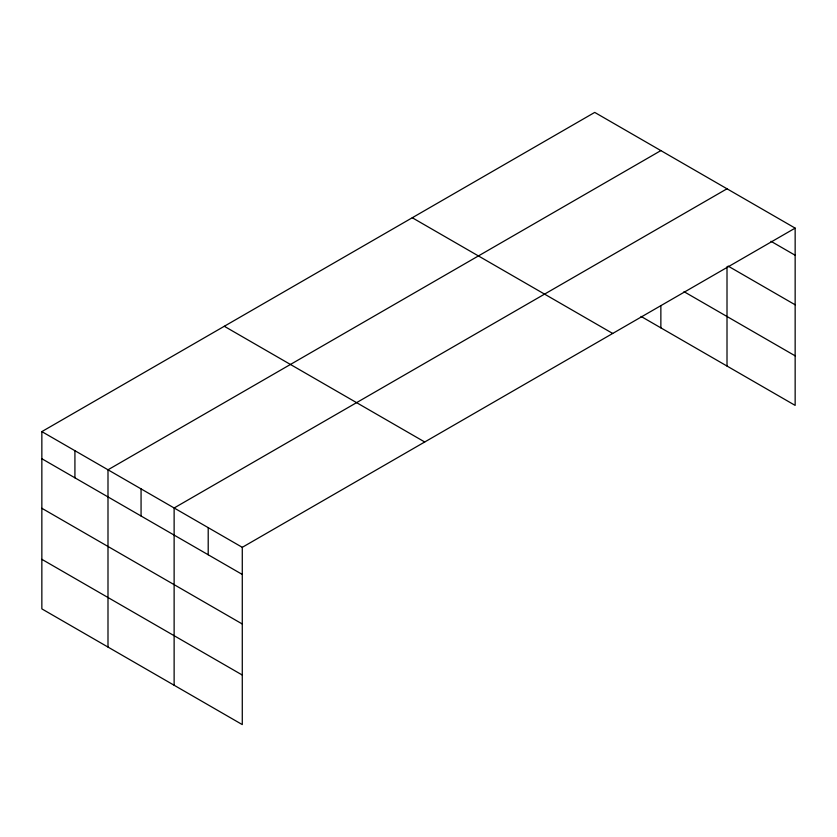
<?xml version="1.0" encoding="UTF-8"?>
<svg xmlns="http://www.w3.org/2000/svg" width="837" height="837" viewBox="0 0 837 837"><rect width="100%" height="100%" fill="white"/><g stroke="black" fill="none" stroke-linecap="round" stroke-linejoin="round"><path stroke-width="1.26" d="M795.15 228.124L242.28 547.325L242.28 724.591L41.85 608.876L41.85 431.61L594.72 112.409L795.15 228.124L795.15 405.39L641.027 316.407M660.864 150.597L107.994 469.798L107.994 647.064M727.008 188.785L174.127 507.986L174.127 685.252M770.971 241.286L795.15 255.254M728.106 266.082L795.15 304.794M684.017 291.684L795.15 355.84M412.275 217.746L612.705 333.461M224.295 326.273L424.725 441.988M41.85 431.61L242.28 547.325M41.85 458.728L242.28 574.444M41.85 508.279L242.28 623.994M41.85 559.325L242.28 675.04M727.008 266.731L727.008 366.051M660.864 305.693L660.864 327.863M208.204 527.655L208.204 554.774M141.066 488.892L141.066 516.01M74.922 450.704L74.922 477.822"/></g></svg>
